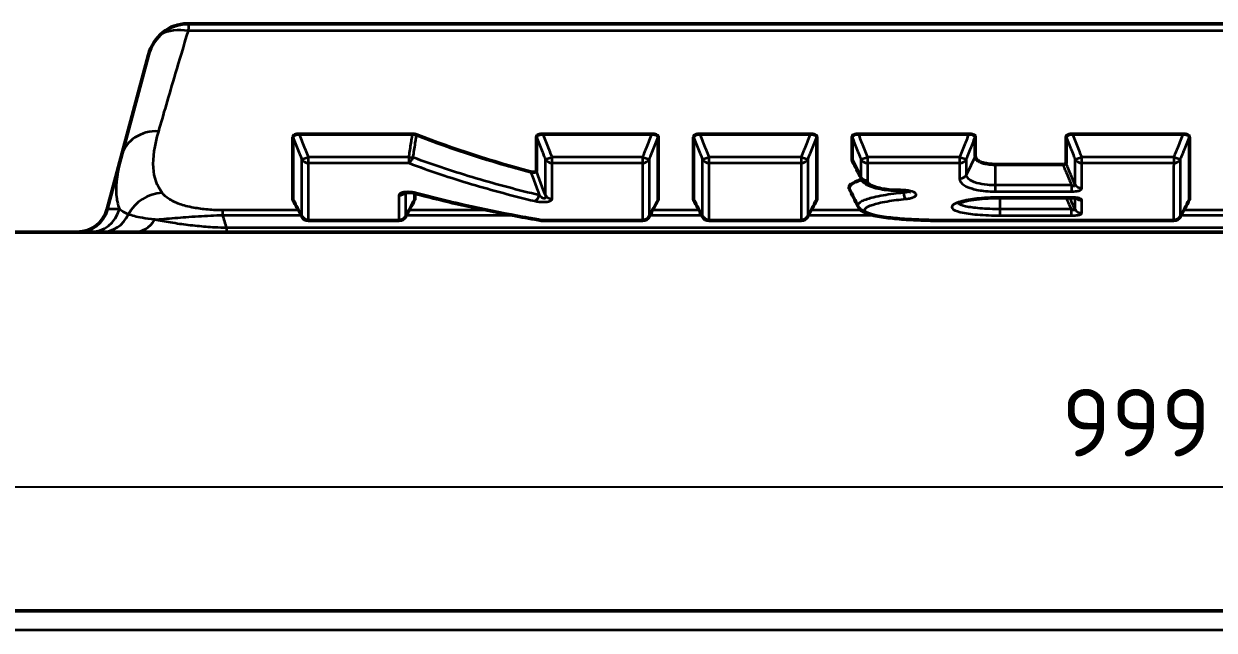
# Model space of a CAD drawing. Header units: millimetres. Extents: x 0 to 2181, y -65 to 1050.
# Drawn here: x 714.8 to 869, y 810.2 to 888.8 of the extents above; entities that cross this region are included whole.
import ezdxf

# ---------------------------------------------------------------- set-up
doc = ezdxf.new("R2010")
doc.units = ezdxf.units.MM
doc.header["$LTSCALE"] = 2.5
for name, color, linetype, lineweight in [('Bemaßung (ISO)', 7, 'Continuous', 25), ('Sichtbar (ISO)', 7, 'Continuous', 50), ('Sichtbar schmal (ISO)', 7, 'Continuous', 35)]:
    doc.layers.add(name, color=color, linetype=linetype, lineweight=lineweight)
doc.styles.add('Notiztext (DIN)', font='isocpeur.ttf')

msp = doc.modelspace()

# ---------------------------------------------------------------- linework, layer by layer
at = {"layer": 'Bemaßung (ISO)'}
msp.add_line((1357.162, 828.688), (358.162, 828.688), dxfattribs=at)
at = {"layer": 'Sichtbar (ISO)'}
for p, q in [((979.368, 888.765), (735.957, 888.765)), ((730.961, 884.738), (725.6, 864.729)), ((750.503, 874.476), (765.112, 874.476)), ((782.048, 874.476), (796.139, 874.476)), ((802.397, 874.476), (816.673, 874.476)), ((822.931, 874.479), (837.208, 874.479)), ((850.663, 874.479), (864.941, 874.479)), ((749.662, 865.958), (749.662, 874.081)), ((781.207, 869.673), (781.207, 874.081)), ((796.98, 874.081), (796.98, 865.958)), ((801.556, 865.958), (801.556, 874.081)), ((817.514, 874.081), (817.514, 865.958)), ((822.09, 871.28), (822.09, 874.084)), ((838.049, 874.084), (838.049, 871.547)), ((849.823, 870.687), (849.823, 874.084)), ((865.781, 874.084), (865.781, 865.958)), ((840.616, 870.54), (849.379, 870.54)), ((765.434, 866.799), (765.434, 865.958)), ((850.503, 866.22), (841.285, 866.22)), ((763.4, 863.27), (751.696, 863.27)), ((794.945, 863.27), (781.988, 863.27)), ((815.48, 863.27), (803.59, 863.27)), ((863.747, 863.27), (833.92, 863.27)), ((357.662, 861.765), (1357.662, 861.765)), ((358.162, 812.661), (1357.162, 812.661))]:
    msp.add_line(p, q, dxfattribs=at)
for centre, radius, start, end in [((721.736, 865.765), 4, 270, 345), ((751.696, 864.27), 1, 208.25019, 270), ((763.4, 864.27), 1, 270, 331.74981), ((794.945, 864.27), 1, 270, 331.74981), ((803.59, 864.27), 1, 208.25019, 270), ((815.48, 864.27), 1, 270, 331.74981), ((863.747, 864.27), 1, 270, 331.74981), ((781.988, 864.27), 1, 260.37558, 270)]:
    msp.add_arc(centre, radius, start, end, dxfattribs=at)
for centre, major_axis, ratio, start_param, end_param in [((735.791, 883.444), (1.383, 5.161), 0.9357712, 0.2456742, 1.5707963), ((2991.071, 1535.198), (-2416.097, 19.031), 0.7503973, 0.388556, 0.3898274), ((-1475.975, 1535.198), (2416.097, 19.031), 0.7503973, 5.893358, 5.8946293), ((-1444.429, 1535.198), (2416.097, 19.031), 0.7503973, 5.893358, 5.8946293), ((3042.965, 1535.198), (-2416.097, 19.031), 0.7503973, 0.388556, 0.3898274), ((-1423.895, 1535.198), (2416.097, 19.031), 0.7503973, 5.893358, 5.8946293), ((-1375.628, 1535.198), (2416.097, 19.031), 0.7503973, 5.893358, 5.8946293)]:
    msp.add_ellipse(centre, major_axis=major_axis, ratio=ratio, start_param=start_param, end_param=end_param, dxfattribs=at)
for points, knots in [([(749.662, 874.081), (749.662, 874.141), (749.686, 874.201), (749.783, 874.301), (749.844, 874.342), (749.996, 874.407), (750.081, 874.432), (750.28, 874.467), (750.39, 874.476), (750.503, 874.476)], [0, 0, 0, 0, 0.0424652, 0.0424652, 0.07630631, 0.07630631, 0.10723055, 0.10723055, 0.14101737, 0.14101737, 0.14101737, 0.14101737]), ([(765.112, 874.476), (765.133, 874.476), (765.154, 874.475), (765.201, 874.474), (765.226, 874.473), (765.303, 874.467), (765.354, 874.461), (765.506, 874.436), (765.598, 874.411), (765.679, 874.379)], [-0.062688463, -0.062688463, -0.062688463, -0.062688463, -0.056284919, -0.056284919, -0.048683409, -0.048683409, -0.032757409, -0.032757409, 0, 0, 0, 0]), ([(781.207, 874.081), (781.207, 874.141), (781.231, 874.201), (781.328, 874.301), (781.389, 874.342), (781.541, 874.407), (781.627, 874.432), (781.825, 874.467), (781.936, 874.476), (782.048, 874.476)], [0, 0, 0, 0, 0.04246391, 0.04246391, 0.07630496, 0.07630496, 0.10722979, 0.10722979, 0.14101735, 0.14101735, 0.14101735, 0.14101735]), ([(796.139, 874.476), (796.252, 874.476), (796.364, 874.467), (796.564, 874.431), (796.649, 874.406), (796.795, 874.343), (796.853, 874.305), (796.924, 874.235), (796.945, 874.206), (796.973, 874.145), (796.98, 874.113), (796.98, 874.081)], [0, 0, 0, 0, 0.03402974, 0.03402974, 0.06489151, 0.06489151, 0.09648324, 0.09648324, 0.11798013, 0.11798013, 0.14053792, 0.14053792, 0.14053792, 0.14053792]), ([(801.556, 874.081), (801.556, 874.141), (801.58, 874.201), (801.677, 874.301), (801.738, 874.342), (801.89, 874.407), (801.975, 874.432), (802.174, 874.467), (802.284, 874.476), (802.397, 874.476)], [0, 0, 0, 0, 0.0424652, 0.0424652, 0.07630631, 0.07630631, 0.10723055, 0.10723055, 0.14101737, 0.14101737, 0.14101737, 0.14101737]), ([(816.673, 874.476), (816.787, 874.476), (816.899, 874.467), (817.098, 874.431), (817.183, 874.406), (817.33, 874.343), (817.388, 874.305), (817.458, 874.235), (817.479, 874.206), (817.508, 874.145), (817.514, 874.113), (817.514, 874.081)], [0, 0, 0, 0, 0.03402974, 0.03402974, 0.06489151, 0.06489151, 0.09648324, 0.09648324, 0.11798013, 0.11798013, 0.14053792, 0.14053792, 0.14053792, 0.14053792]), ([(822.09, 874.084), (822.09, 874.144), (822.114, 874.204), (822.211, 874.305), (822.272, 874.345), (822.424, 874.411), (822.509, 874.435), (822.708, 874.471), (822.819, 874.479), (822.931, 874.479)], [0, 0, 0, 0, 0.04246676, 0.04246676, 0.0763077, 0.0763077, 0.10723132, 0.10723132, 0.1410158, 0.1410158, 0.1410158, 0.1410158]), ([(837.208, 874.479), (837.321, 874.479), (837.433, 874.47), (837.632, 874.434), (837.718, 874.41), (837.864, 874.346), (837.922, 874.308), (837.993, 874.239), (838.013, 874.209), (838.042, 874.148), (838.049, 874.116), (838.049, 874.084)], [0, 0, 0, 0, 0.03402628, 0.03402628, 0.06488662, 0.06488662, 0.09647508, 0.09647508, 0.11797708, 0.11797708, 0.1405361, 0.1405361, 0.1405361, 0.1405361]), ([(849.823, 874.084), (849.823, 874.144), (849.847, 874.204), (849.944, 874.305), (850.005, 874.345), (850.157, 874.411), (850.242, 874.435), (850.441, 874.471), (850.551, 874.479), (850.663, 874.479)], [0, 0, 0, 0, 0.04246676, 0.04246676, 0.0763077, 0.0763077, 0.10723132, 0.10723132, 0.1410158, 0.1410158, 0.1410158, 0.1410158]), ([(864.941, 874.479), (865.054, 874.479), (865.166, 874.47), (865.365, 874.434), (865.45, 874.41), (865.597, 874.346), (865.655, 874.308), (865.725, 874.239), (865.746, 874.209), (865.775, 874.148), (865.781, 874.116), (865.781, 874.084)], [0, 0, 0, 0, 0.03402667, 0.03402667, 0.06488599, 0.06488599, 0.09647676, 0.09647676, 0.11797576, 0.11797576, 0.14053611, 0.14053611, 0.14053611, 0.14053611]), ([(822.158, 870.998), (822.154, 871.006), (822.15, 871.014), (822.109, 871.107), (822.09, 871.193), (822.09, 871.28)], [1.629279285, 1.629279285, 1.629279285, 1.629279285, 1.636575235, 1.636575235, 1.713273482, 1.713273482, 1.713273482, 1.713273482]), ([(838.049, 871.547), (838.049, 871.408), (838.116, 871.272), (838.348, 871.054), (838.481, 870.968), (838.648, 870.89)], [0.55325232, 0.55325232, 0.55325232, 0.55325232, 0.67189981, 0.67189981, 0.75799649, 0.75799649, 0.75799649, 0.75799649]), ([(780.566, 869.548), (780.601, 869.542), (780.637, 869.537), (780.726, 869.527), (780.782, 869.524), (780.884, 869.525), (780.928, 869.528), (781.008, 869.539), (781.043, 869.546), (781.108, 869.566), (781.135, 869.579), (781.173, 869.605), (781.186, 869.617), (781.203, 869.644), (781.207, 869.658), (781.207, 869.673)], [0.01476808, 0.01476808, 0.01476808, 0.01476808, 0.02821998, 0.02821998, 0.04835489, 0.04835489, 0.06437095, 0.06437095, 0.07975898, 0.07975898, 0.09786259, 0.09786259, 0.11355612, 0.11355612, 0.13067575, 0.13067575, 0.13067575, 0.13067575]), ([(838.648, 870.89), (838.677, 870.877), (838.707, 870.864), (838.909, 870.78), (839.111, 870.718), (839.556, 870.621), (839.795, 870.586), (840.155, 870.555), (840.264, 870.549), (840.452, 870.542), (840.53, 870.541), (840.61, 870.54), (840.613, 870.54), (840.616, 870.54)], [0.75799649, 0.75799649, 0.75799649, 0.75799649, 0.77281925, 0.77281925, 0.8552507, 0.8552507, 0.93376504, 0.93376504, 0.96711924, 0.96711924, 0.99047662, 0.99047662, 0.99127906, 0.99127906, 0.99127906, 0.99127906]), ([(849.379, 870.54), (849.441, 870.54), (849.503, 870.544), (849.612, 870.559), (849.658, 870.569), (849.735, 870.594), (849.765, 870.608), (849.81, 870.643), (849.821, 870.663), (849.823, 870.684)], [0, 0, 0, 0, 0.018692821, 0.018692821, 0.035479522, 0.035479522, 0.051765709, 0.051765709, 0.070564419, 0.070564419, 0.070564419, 0.070564419]), ([(821.736, 867.372), (821.667, 867.511), (821.696, 867.655), (821.998, 868.012), (822.365, 868.217), (822.867, 868.408), (823.017, 868.465), (823.18, 868.521), (823.357, 868.576)], [-0.45539687, -0.45539687, -0.45539687, -0.45539687, -0.26876111, -0.26876111, 0, 0, 0, 0.08023668, 0.08023668, 0.08023668, 0.08023668]), ([(828.35, 867.175), (827.95, 867.175), (827.55, 867.189), (826.766, 867.246), (826.382, 867.289), (825.646, 867.407), (825.295, 867.482), (824.637, 867.675), (824.332, 867.79), (823.903, 868.037), (823.763, 868.132), (823.496, 868.379), (823.366, 868.532), (823.268, 868.733)], [0, 0, 0, 0, 0.11293908, 0.11293908, 0.22587817, 0.22587817, 0.33881725, 0.33881725, 0.45175633, 0.45175633, 0.50822587, 0.50822587, 0.56469541, 0.56469541, 0.56469541, 0.56469541]), ([(765.42, 866.803), (765.311, 866.832), (765.187, 866.859), (764.929, 866.897), (764.798, 866.91), (764.584, 866.919), (764.501, 866.918), (764.369, 866.912), (764.317, 866.907), (764.231, 866.897), (764.196, 866.891), (764.14, 866.88), (764.118, 866.874), (764.086, 866.865), (764.076, 866.861), (764.073, 866.86), (764.072, 866.859), (764.072, 866.859)], [0, 0, 0, 0, 0.058286, 0.058286, 0.11040459, 0.11040459, 0.14323275, 0.14323275, 0.16711461, 0.16711461, 0.18735142, 0.18735142, 0.20647112, 0.20647112, 0.22589373, 0.22589373, 0.22983547, 0.22983547, 0.22983547, 0.22983547]), ([(781.821, 863.284), (780.731, 863.469), (779.64, 863.663), (777.456, 864.069), (776.364, 864.282), (774.178, 864.727), (773.084, 864.96), (770.896, 865.447), (769.801, 865.702), (767.611, 866.234), (766.516, 866.512), (765.42, 866.803)], [0, 0, 0, 0, 0.4389625, 0.4389625, 0.8779251, 0.8779251, 1.3168876, 1.3168876, 1.7558502, 1.7558502, 2.1948127, 2.1948127, 2.1948127, 2.1948127]), ([(829.67, 866.974), (829.67, 866.974), (829.67, 866.974), (829.667, 866.976), (829.654, 866.983), (829.606, 867.003), (829.566, 867.018), (829.453, 867.053), (829.375, 867.072), (829.181, 867.112), (829.061, 867.13), (828.792, 867.16), (828.64, 867.17), (828.441, 867.175), (828.396, 867.175), (828.35, 867.175)], [0.34577853, 0.34577853, 0.34577853, 0.34577853, 0.34880414, 0.34880414, 0.37571098, 0.37571098, 0.40935821, 0.40935821, 0.45137481, 0.45137481, 0.50097057, 0.50097057, 0.55547611, 0.55547611, 0.57157309, 0.57157309, 0.57157309, 0.57157309]), ([(833.92, 863.27), (833.058, 863.27), (832.197, 863.283), (830.496, 863.337), (829.655, 863.378), (828.027, 863.494), (827.238, 863.568), (825.763, 863.763), (825.078, 863.88), (824.186, 864.126), (823.913, 864.216), (823.517, 864.413), (823.386, 864.489), (823.118, 864.706), (822.972, 864.85), (822.861, 865.076)], [0, 0, 0, 0, 0.2553738, 0.2553738, 0.5107476, 0.5107476, 0.7661214, 0.7661214, 1.0214951, 1.0214951, 1.149182, 1.149182, 1.2130255, 1.2130255, 1.2768689, 1.2768689, 1.2768689, 1.2768689]), ([(841.285, 866.22), (840.75, 866.22), (840.215, 866.206), (839.169, 866.147), (838.658, 866.103), (837.698, 865.986), (837.248, 865.912), (836.517, 865.75), (836.223, 865.662), (835.909, 865.536), (835.829, 865.489), (835.811, 865.477), (835.81, 865.476), (835.81, 865.476)], [0, 0, 0, 0, 0.16600919, 0.16600919, 0.33201837, 0.33201837, 0.49802756, 0.49802756, 0.64713584, 0.64713584, 0.74142011, 0.74142011, 0.75246428, 0.75246428, 0.75246428, 0.75246428]), ([(851.251, 866.136), (851.251, 866.136), (851.251, 866.137), (851.245, 866.139), (851.234, 866.143), (851.199, 866.153), (851.173, 866.159), (851.105, 866.174), (851.06, 866.181), (850.949, 866.197), (850.881, 866.204), (850.721, 866.216), (850.627, 866.219), (850.522, 866.22), (850.513, 866.22), (850.503, 866.22)], [0.08210226, 0.08210226, 0.08210226, 0.08210226, 0.08765934, 0.08765934, 0.10449321, 0.10449321, 0.12415156, 0.12415156, 0.1477678, 0.1477678, 0.17639414, 0.17639414, 0.21115063, 0.21115063, 0.21455155, 0.21455155, 0.21455155, 0.21455155])]:
    msp.add_open_spline(points, degree=3, knots=knots, dxfattribs=at)
for points in [[(765.679, 874.379), (770.452, 872.49), (775.416, 870.906), (780.453, 869.573)], [(823.268, 868.733), (822.898, 869.488), (822.528, 870.243), (822.158, 870.998)], [(849.823, 870.684), (849.823, 870.685), (849.823, 870.686), (849.823, 870.687)], [(780.453, 869.573), (780.49, 869.564), (780.528, 869.555), (780.566, 869.548)], [(822.861, 865.076), (822.486, 865.842), (822.111, 866.607), (821.736, 867.372)], [(749.667, 865.938), (749.663, 865.945), (749.662, 865.952), (749.662, 865.958)], [(765.434, 865.958), (765.434, 865.952), (765.433, 865.945), (765.429, 865.938)], [(796.98, 865.958), (796.98, 865.952), (796.978, 865.945), (796.975, 865.938)], [(801.561, 865.938), (801.557, 865.945), (801.556, 865.952), (801.556, 865.958)], [(817.514, 865.958), (817.514, 865.952), (817.513, 865.945), (817.509, 865.938)], [(865.781, 865.958), (865.781, 865.952), (865.78, 865.945), (865.776, 865.938)]]:
    msp.add_open_spline(points, degree=3, dxfattribs=at)
at = {"layer": 'Sichtbar schmal (ISO)'}
for p, q in [((736.122, 887.834), (736.216, 888.765)), ((979.203, 887.834), (736.122, 887.834)), ((764.658, 871.483), (751.695, 871.483)), ((751.695, 870.722), (751.695, 871.483)), ((764.658, 871.483), (764.658, 870.722)), ((794.947, 871.483), (783.241, 871.483)), ((783.241, 870.722), (783.241, 871.483)), ((794.947, 871.483), (794.947, 870.722)), ((815.481, 871.483), (803.589, 871.483)), ((803.589, 870.722), (803.589, 871.483)), ((815.481, 871.483), (815.481, 870.722)), ((822.09, 871.28), (823.219, 868.954)), ((836.015, 871.486), (824.123, 871.486)), ((824.123, 870.725), (824.123, 871.486)), ((836.015, 871.486), (836.015, 870.725)), ((838.049, 871.547), (836.92, 869.223)), ((863.748, 871.486), (851.856, 871.486)), ((851.856, 870.725), (851.856, 871.486)), ((863.748, 871.486), (863.748, 870.725)), ((751.695, 870.722), (764.658, 870.722)), ((783.241, 870.722), (794.947, 870.722)), ((803.589, 870.722), (815.481, 870.722)), ((824.123, 870.725), (836.015, 870.725)), ((840.616, 870.54), (840.616, 867.024)), ((851.856, 870.725), (863.748, 870.725)), ((823.22, 868.954), (823.22, 868.954)), ((828.35, 867.175), (828.35, 867.224)), ((828.732, 866.86), (828.688, 867.165)), ((850.517, 867.826), (840.616, 867.826)), ((840.616, 867.024), (850.517, 867.024)), ((850.517, 867.826), (850.517, 867.024)), ((841.285, 863.917), (841.285, 866.26)), ((850.503, 866.26), (841.285, 866.26)), ((850.503, 866.22), (850.503, 866.26)), ((727.182, 864.729), (725.6, 864.729)), ((750.388, 864.593), (740.589, 864.593)), ((740.589, 863.969), (740.589, 864.593)), ((740.589, 863.969), (750.723, 863.969)), ((764.373, 863.969), (778, 863.969)), ((774.835, 864.593), (764.708, 864.593)), ((795.918, 863.969), (802.617, 863.969)), ((802.282, 864.593), (796.254, 864.593)), ((816.453, 863.969), (824.776, 863.969)), ((823.257, 864.593), (816.788, 864.593)), ((850.453, 864.743), (841.285, 864.743)), ((841.285, 863.917), (850.453, 863.917)), ((850.453, 864.743), (850.453, 863.917)), ((864.72, 863.969), (871.419, 863.969)), ((871.083, 864.593), (865.055, 864.593)), ((974.235, 862.301), (741.09, 862.301)), ((741.09, 861.765), (741.09, 862.301)), ((751.696, 863.27), (751.696, 863.288)), ((763.4, 863.288), (751.696, 863.288)), ((763.4, 863.288), (763.4, 863.27)), ((781.988, 863.27), (781.988, 863.288)), ((794.945, 863.288), (781.988, 863.288)), ((794.945, 863.288), (794.945, 863.27)), ((803.59, 863.27), (803.59, 863.288)), ((815.48, 863.288), (803.59, 863.288)), ((815.48, 863.288), (815.48, 863.27)), ((863.747, 863.288), (833.92, 863.288)), ((833.92, 863.27), (833.92, 863.288)), ((863.747, 863.288), (863.747, 863.27)), ((1357.162, 810.161), (358.162, 810.161))]:
    msp.add_line(p, q, dxfattribs=at)
for centre, major_axis, ratio, start_param, end_param in [((736.122, 884.681), (4.83, -1.294), 0.6173323, 1.7347257, 2.5378192), ((732.279, 870.339), (-4.83, 1.294), 0.8897743, 4.9464341, 6.2831853), ((751.695, 871.635), (-0.928, -0.372), 0.1411099, 0.1765685, 1.5143897), ((751.695, 871.635), (-1, -0.001), 0.9124179, 0.4388523, 1.56972), ((764.658, 871.635), (-0.989, 0.15), 0.1500647, 1.5935871, 2.2132631), ((764.658, 871.635), (-0.346, -0.938), 0.6110944, 0.5433783, 1.5738304), ((783.241, 871.635), (-0.928, -0.372), 0.1411099, 0.1765685, 1.5143897), ((783.241, 871.635), (-1, -0.001), 0.9124179, 0.4388523, 1.56972), ((794.947, 871.635), (0.928, -0.372), 0.1411099, 4.7687956, 6.1066168), ((794.947, 871.635), (-1, 0.001), 0.9124179, 1.5718726, 2.7027404), ((803.589, 871.635), (-0.928, -0.372), 0.1411099, 0.1765685, 1.5143897), ((803.589, 871.635), (-1, -0.001), 0.9124179, 0.4388523, 1.56972), ((815.481, 871.635), (0.928, -0.372), 0.1411099, 4.7687956, 6.1066168), ((815.481, 871.635), (-1, 0.001), 0.9124179, 1.5718726, 2.7027404), ((824.123, 871.638), (-0.928, -0.372), 0.1411109, 0.1766098, 1.5143921), ((824.123, 871.638), (-1, -0.001), 0.912377, 0.4388567, 1.5697193), ((836.015, 871.638), (0.928, -0.372), 0.1411109, 4.7687932, 6.1065755), ((836.015, 871.638), (-1, 0.001), 0.912377, 1.5718734, 2.7027359), ((851.856, 871.638), (-0.928, -0.372), 0.1411109, 0.1766098, 1.5143921), ((851.856, 871.638), (-1, -0.001), 0.912377, 0.4388567, 1.5697193), ((863.748, 871.638), (0.928, -0.372), 0.1411109, 4.7687932, 6.1065755), ((863.748, 871.638), (-1, 0.001), 0.912377, 1.5718734, 2.7027359), ((732.733, 861.951), (4.014, 2.981), 0.9663281, 0.9482637, 2.03833), ((763.398, 867.479), (1, 0), 0.9579314, 4.7124459, 5.6198287), ((765.677, 867.77), (-0.257, -0.967), 0.6381774, 0, 0.3942228), ((783.243, 867.031), (-1, 0), 0.9618629, 0.4363975, 1.5708524), ((829.035, 867.027), (0.096, -0.995), 0.3208142, 4.8492307, 5.9903578), ((851.858, 868.395), (-1, 0), 0.9493178, 0.4362903, 1.5705124), ((780.965, 866.761), (-0.232, -0.973), 0.6442695, 0.3543775, 1.5002658), ((851.859, 866.849), (-1, 0), 0.9634075, 0.7931349, 1.5708988), ((723.368, 865.765), (0, -4), 0.98712, 0, 1.3089969), ((724.847, 865.765), (0, -4), 0.9673104, 0, 1.1331902), ((751.696, 864.27), (1, -0.001), 0.9822514, 3.5804957, 4.7132274), ((751.696, 864.27), (-0.881, -0.473), 0.6116387, 6.1822643, 6.2831853), ((763.4, 864.27), (1, 0.001), 0.9822514, 4.7115506, 5.8442822), ((763.4, 864.27), (0.881, -0.473), 0.6116387, 0, 0.100921), ((794.945, 864.27), (1, 0.001), 0.9822514, 4.7115506, 5.8442822), ((794.945, 864.27), (0.881, -0.473), 0.6116387, 0, 0.100921), ((803.59, 864.27), (1, -0.001), 0.9822514, 3.5804957, 4.7132274), ((803.59, 864.27), (-0.881, -0.473), 0.6116387, 6.1822643, 6.2831853), ((815.48, 864.27), (1, 0.001), 0.9822514, 4.7115506, 5.8442822), ((815.48, 864.27), (0.881, -0.473), 0.6116387, 0, 0.100921), ((851.858, 865.183), (-1, 0.001), 0.9762196, 0.4377016, 1.57135), ((863.747, 864.27), (1, 0.001), 0.9822514, 4.7115506, 5.8442822), ((863.747, 864.27), (0.881, -0.473), 0.6116387, 0, 0.100921), ((729.075, 865.765), (0, -4), 0.8471969, 0, 0.9309691), ((781.988, 864.27), (-0.167, -0.986), 0.6587287, 0, 0.2519582)]:
    msp.add_ellipse(centre, major_axis=major_axis, ratio=ratio, start_param=start_param, end_param=end_param, dxfattribs=at)
for points, knots in [([(732.279, 874.819), (732.88, 876.915), (733.602, 879.402), (734.975, 884.025), (735.525, 885.861), (736.122, 887.834)], [-3.053582, -3.053582, -3.053582, -3.053582, -1.526791, -1.526791, -0.6472371, -0.6472371, -0.6472371, -0.6472371]), ([(732.733, 866.84), (732.048, 867.732), (731.664, 868.807), (731.515, 871.431), (731.752, 872.982), (732.279, 874.819)], [-2.6764536, -2.6764536, -2.6764536, -2.6764536, -1.3382268, -1.3382268, 0, 0, 0, 0]), ([(751.695, 871.483), (751.658, 871.574), (751.622, 871.666), (751.477, 872.027), (751.37, 872.297), (751.262, 872.567), (751.146, 872.858), (751.03, 873.15), (750.798, 873.733), (750.682, 874.024), (750.566, 874.316), (750.545, 874.369), (750.524, 874.422), (750.503, 874.476)], [-0.30805596, -0.30805596, -0.30805596, -0.30805596, -0.27823391, -0.27823391, -0.19012569, -0.19012569, -0.19012569, -0.09506285, -0.09506285, 0, 0, 0, 0.01738537, 0.01738537, 0.01738537, 0.01738537]), ([(765.112, 874.476), (765.11, 874.462), (765.108, 874.449), (765.106, 874.435), (765.068, 874.186), (765.03, 873.937), (764.992, 873.688)], [-0.004127283, -0.004127283, -0.004127283, -0.004127283, 0, 0, 0, 0.076461895, 0.076461895, 0.076461895, 0.076461895]), ([(783.241, 871.483), (783.203, 871.576), (783.166, 871.669), (783.02, 872.034), (782.912, 872.306), (782.803, 872.578), (782.688, 872.867), (782.572, 873.157), (782.342, 873.736), (782.227, 874.026), (782.112, 874.316), (782.09, 874.369), (782.069, 874.422), (782.048, 874.476)], [-0.30805596, -0.30805596, -0.30805596, -0.30805596, -0.27766061, -0.27766061, -0.1889791, -0.1889791, -0.1889791, -0.09448955, -0.09448955, 0, 0, 0, 0.01738537, 0.01738537, 0.01738537, 0.01738537]), ([(796.139, 874.476), (796.118, 874.422), (796.097, 874.369), (796.076, 874.316), (795.96, 874.024), (795.844, 873.733), (795.612, 873.15), (795.496, 872.859), (795.38, 872.567), (795.272, 872.297), (795.164, 872.027), (795.02, 871.666), (794.983, 871.574), (794.947, 871.483)], [-0.01738537, -0.01738537, -0.01738537, -0.01738537, 0, 0, 0, 0.09505067, 0.09505067, 0.19010133, 0.19010133, 0.19010133, 0.27822173, 0.27822173, 0.30805596, 0.30805596, 0.30805596, 0.30805596]), ([(803.589, 871.483), (803.552, 871.574), (803.516, 871.666), (803.371, 872.027), (803.264, 872.297), (803.156, 872.567), (803.04, 872.858), (802.924, 873.15), (802.692, 873.733), (802.576, 874.024), (802.46, 874.316), (802.439, 874.369), (802.418, 874.422), (802.397, 874.476)], [-0.30805596, -0.30805596, -0.30805596, -0.30805596, -0.27823391, -0.27823391, -0.19012569, -0.19012569, -0.19012569, -0.09506285, -0.09506285, 0, 0, 0, 0.01738537, 0.01738537, 0.01738537, 0.01738537]), ([(816.673, 874.476), (816.652, 874.422), (816.631, 874.369), (816.61, 874.316), (816.494, 874.024), (816.378, 873.733), (816.147, 873.15), (816.03, 872.859), (815.914, 872.567), (815.806, 872.297), (815.699, 872.027), (815.554, 871.666), (815.518, 871.574), (815.481, 871.483)], [-0.3837275, -0.3837275, -0.3837275, -0.3837275, -0.36634213, -0.36634213, -0.36634213, -0.27129146, -0.27129146, -0.17624079, -0.17624079, -0.17624079, -0.0881204, -0.0881204, -0.05828616, -0.05828616, -0.05828616, -0.05828616]), ([(824.123, 871.486), (824.083, 871.588), (824.042, 871.69), (823.889, 872.073), (823.776, 872.354), (823.664, 872.635), (823.553, 872.915), (823.441, 873.196), (823.217, 873.758), (823.106, 874.038), (822.994, 874.319), (822.973, 874.372), (822.952, 874.426), (822.931, 874.479)], [-0.30806946, -0.30806946, -0.30806946, -0.30806946, -0.27472666, -0.27472666, -0.18310506, -0.18310506, -0.18310506, -0.09155253, -0.09155253, 0, 0, 0, 0.01739708, 0.01739708, 0.01739708, 0.01739708]), ([(837.208, 874.479), (837.187, 874.426), (837.166, 874.372), (837.144, 874.319), (837.034, 874.041), (836.923, 873.762), (836.702, 873.206), (836.591, 872.928), (836.48, 872.65), (836.367, 872.366), (836.254, 872.083), (836.099, 871.695), (836.057, 871.591), (836.015, 871.486)], [-0.38374535, -0.38374535, -0.38374535, -0.38374535, -0.36634826, -0.36634826, -0.36634826, -0.27559981, -0.27559981, -0.18485135, -0.18485135, -0.18485135, -0.09242568, -0.09242568, -0.0582788, -0.0582788, -0.0582788, -0.0582788]), ([(851.856, 871.486), (851.818, 871.582), (851.779, 871.678), (851.631, 872.049), (851.521, 872.324), (851.411, 872.599), (851.297, 872.886), (851.183, 873.172), (850.955, 873.746), (850.841, 874.032), (850.727, 874.319), (850.706, 874.372), (850.685, 874.426), (850.663, 874.479)], [-0.30806946, -0.30806946, -0.30806946, -0.30806946, -0.27667567, -0.27667567, -0.18700308, -0.18700308, -0.18700308, -0.09350154, -0.09350154, 0, 0, 0, 0.01739708, 0.01739708, 0.01739708, 0.01739708]), ([(864.941, 874.479), (864.919, 874.426), (864.898, 874.372), (864.877, 874.319), (864.761, 874.028), (864.645, 873.736), (864.414, 873.153), (864.297, 872.862), (864.181, 872.57), (864.073, 872.3), (863.966, 872.03), (863.821, 871.669), (863.785, 871.577), (863.748, 871.486)], [-0.01739708, -0.01739708, -0.01739708, -0.01739708, 0, 0, 0, 0.09505506, 0.09505506, 0.19011011, 0.19011011, 0.19011011, 0.27822919, 0.27822919, 0.30806946, 0.30806946, 0.30806946, 0.30806946]), ([(749.662, 874.081), (749.777, 873.789), (749.893, 873.497), (750.125, 872.914), (750.241, 872.622), (750.357, 872.331), (750.465, 872.061), (750.573, 871.79), (750.717, 871.429), (750.754, 871.337), (750.79, 871.246)], [0, 0, 0, 0, 0.09506285, 0.09506285, 0.19012569, 0.19012569, 0.19012569, 0.27823391, 0.27823391, 0.30805596, 0.30805596, 0.30805596, 0.30805596]), ([(764.992, 873.688), (764.986, 873.643), (764.979, 873.599), (764.927, 873.261), (764.883, 872.967), (764.838, 872.673), (764.795, 872.385), (764.751, 872.098), (764.691, 871.701), (764.674, 871.592), (764.658, 871.483)], [0.0764619, 0.0764619, 0.0764619, 0.0764619, 0.09014602, 0.09014602, 0.18029205, 0.18029205, 0.18029205, 0.26857838, 0.26857838, 0.30206195, 0.30206195, 0.30206195, 0.30206195]), ([(765.232, 871.426), (765.249, 871.535), (765.265, 871.644), (765.325, 872.041), (765.369, 872.329), (765.412, 872.616), (765.457, 872.91), (765.501, 873.204), (765.561, 873.598), (765.576, 873.699), (765.591, 873.8)], [-0.30206195, -0.30206195, -0.30206195, -0.30206195, -0.26857838, -0.26857838, -0.18029205, -0.18029205, -0.18029205, -0.09014602, -0.09014602, -0.05923698, -0.05923698, -0.05923698, -0.05923698]), ([(781.207, 874.081), (781.322, 873.791), (781.437, 873.501), (781.668, 872.921), (781.783, 872.631), (781.899, 872.341), (782.007, 872.069), (782.116, 871.797), (782.261, 871.432), (782.299, 871.339), (782.336, 871.246)], [0, 0, 0, 0, 0.09448955, 0.09448955, 0.1889791, 0.1889791, 0.1889791, 0.27766061, 0.27766061, 0.30805596, 0.30805596, 0.30805596, 0.30805596]), ([(795.851, 871.246), (795.888, 871.337), (795.924, 871.429), (796.069, 871.79), (796.177, 872.061), (796.284, 872.331), (796.401, 872.623), (796.517, 872.914), (796.749, 873.497), (796.864, 873.789), (796.98, 874.081)], [-0.30805596, -0.30805596, -0.30805596, -0.30805596, -0.27822173, -0.27822173, -0.19010133, -0.19010133, -0.19010133, -0.09505067, -0.09505067, 0, 0, 0, 0]), ([(801.556, 874.081), (801.671, 873.789), (801.787, 873.497), (802.019, 872.914), (802.135, 872.622), (802.251, 872.331), (802.359, 872.061), (802.467, 871.79), (802.611, 871.429), (802.648, 871.337), (802.684, 871.246)], [0, 0, 0, 0, 0.09506285, 0.09506285, 0.19012569, 0.19012569, 0.19012569, 0.27823391, 0.27823391, 0.30805596, 0.30805596, 0.30805596, 0.30805596]), ([(816.386, 871.246), (816.422, 871.337), (816.459, 871.429), (816.603, 871.79), (816.711, 872.061), (816.819, 872.331), (816.935, 872.623), (817.051, 872.914), (817.283, 873.497), (817.399, 873.789), (817.514, 874.081)], [0.05828616, 0.05828616, 0.05828616, 0.05828616, 0.0881204, 0.0881204, 0.17624079, 0.17624079, 0.17624079, 0.27129146, 0.27129146, 0.36634213, 0.36634213, 0.36634213, 0.36634213]), ([(822.09, 874.084), (822.201, 873.803), (822.313, 873.522), (822.536, 872.96), (822.648, 872.68), (822.76, 872.399), (822.872, 872.118), (822.984, 871.837), (823.137, 871.453), (823.178, 871.351), (823.219, 871.249)], [0, 0, 0, 0, 0.09155253, 0.09155253, 0.18310506, 0.18310506, 0.18310506, 0.27472666, 0.27472666, 0.30806946, 0.30806946, 0.30806946, 0.30806946]), ([(836.92, 871.249), (836.962, 871.354), (837.004, 871.458), (837.159, 871.846), (837.272, 872.13), (837.385, 872.413), (837.496, 872.692), (837.606, 872.97), (837.828, 873.527), (837.938, 873.806), (838.049, 874.084)], [0.0582788, 0.0582788, 0.0582788, 0.0582788, 0.09242568, 0.09242568, 0.18485135, 0.18485135, 0.18485135, 0.27559981, 0.27559981, 0.36634826, 0.36634826, 0.36634826, 0.36634826]), ([(849.823, 874.084), (849.936, 873.797), (850.05, 873.51), (850.278, 872.936), (850.392, 872.65), (850.507, 872.363), (850.616, 872.088), (850.726, 871.813), (850.874, 871.441), (850.913, 871.345), (850.951, 871.249)], [0, 0, 0, 0, 0.09350154, 0.09350154, 0.18700308, 0.18700308, 0.18700308, 0.27667567, 0.27667567, 0.30806946, 0.30806946, 0.30806946, 0.30806946]), ([(864.653, 871.249), (864.689, 871.34), (864.726, 871.432), (864.87, 871.794), (864.978, 872.064), (865.086, 872.334), (865.202, 872.626), (865.318, 872.917), (865.55, 873.501), (865.666, 873.792), (865.781, 874.084)], [-0.30806946, -0.30806946, -0.30806946, -0.30806946, -0.27822919, -0.27822919, -0.19011011, -0.19011011, -0.19011011, -0.09505506, -0.09505506, 0, 0, 0, 0]), ([(727.45, 871.633), (726.923, 869.666), (726.694, 868.031), (726.834, 865.948), (726.966, 865.309), (727.182, 864.729)], [0, 0, 0, 0, 1.3382268, 1.3382268, 2.0276892, 2.0276892, 2.0276892, 2.0276892]), ([(750.79, 871.246), (750.791, 869.67), (750.791, 868.355), (750.791, 865.843), (750.791, 864.746), (750.791, 863.853)], [-2.5736913, -2.5736913, -2.5736913, -2.5736913, -1.423065, -1.423065, 0, 0, 0, 0]), ([(781.574, 866.544), (778.852, 867.193), (776.127, 867.913), (770.677, 869.528), (767.953, 870.422), (765.232, 871.426)], [-2.192152, -2.192152, -2.192152, -2.192152, -1.096076, -1.096076, 0, 0, 0, 0]), ([(782.336, 871.246), (782.336, 870.311), (782.337, 869.469), (782.337, 867.937), (782.337, 867.249), (782.337, 866.624)], [-1.3649993, -1.3649993, -1.3649993, -1.3649993, -0.6824997, -0.6824997, 0, 0, 0, 0]), ([(795.851, 863.853), (795.851, 864.661), (795.85, 865.636), (795.85, 868.047), (795.85, 869.483), (795.851, 871.246)], [-2.5736913, -2.5736913, -2.5736913, -2.5736913, -1.2868457, -1.2868457, 0, 0, 0, 0]), ([(802.684, 871.246), (802.685, 869.67), (802.685, 868.355), (802.685, 865.843), (802.685, 864.746), (802.685, 863.853)], [-2.5736913, -2.5736913, -2.5736913, -2.5736913, -1.4230649, -1.4230649, 0, 0, 0, 0]), ([(816.385, 863.853), (816.385, 864.661), (816.385, 865.636), (816.385, 868.047), (816.385, 869.483), (816.386, 871.246)], [-2.5736913, -2.5736913, -2.5736913, -2.5736913, -1.2868457, -1.2868457, 0, 0, 0, 0]), ([(823.219, 871.249), (823.219, 870.832), (823.219, 870.433), (823.219, 869.669), (823.219, 869.304), (823.219, 868.954)], [-0.60935852, -0.60935852, -0.60935852, -0.60935852, -0.30467926, -0.30467926, 0, 0, 0, 0]), ([(836.919, 869.223), (836.919, 869.535), (836.92, 869.859), (836.92, 870.534), (836.92, 870.884), (836.92, 871.249)], [-0.53229063, -0.53229063, -0.53229063, -0.53229063, -0.26614622, -0.26614622, 0, 0, 0, 0]), ([(850.951, 871.249), (850.952, 870.632), (850.952, 870.055), (850.952, 868.973), (850.952, 868.467), (850.952, 867.994)], [-0.90091563, -0.90091563, -0.90091563, -0.90091563, -0.45045781, -0.45045781, 0, 0, 0, 0]), ([(864.652, 863.853), (864.652, 864.661), (864.652, 865.636), (864.652, 868.049), (864.652, 869.485), (864.653, 871.249)], [-2.5744577, -2.5744577, -2.5744577, -2.5744577, -1.2872288, -1.2872288, 0, 0, 0, 0]), ([(751.696, 863.288), (751.697, 864.183), (751.698, 865.284), (751.697, 867.809), (751.697, 869.132), (751.695, 870.722)], [0, 0, 0, 0, 1.423065, 1.423065, 2.5736913, 2.5736913, 2.5736913, 2.5736913]), ([(764.658, 870.722), (767.371, 869.708), (770.089, 868.805), (775.527, 867.176), (778.247, 866.451), (780.965, 865.797)], [0, 0, 0, 0, 1.096076, 1.096076, 2.192152, 2.192152, 2.192152, 2.192152]), ([(782.337, 866.624), (782.312, 866.692), (782.286, 866.759), (782.147, 867.133), (782.032, 867.44), (781.918, 867.748), (781.799, 868.067), (781.681, 868.387), (781.445, 869.026), (781.327, 869.346), (781.209, 869.667), (781.209, 869.669), (781.208, 869.671), (781.207, 869.673)], [-0.36927923, -0.36927923, -0.36927923, -0.36927923, -0.34469567, -0.34469567, -0.23266444, -0.23266444, -0.23266444, -0.11633222, -0.11633222, 0, 0, 0, 0.00071738, 0.00071738, 0.00071738, 0.00071738]), ([(783.243, 866.069), (783.243, 866.697), (783.243, 867.389), (783.242, 868.93), (783.242, 869.779), (783.241, 870.722)], [0, 0, 0, 0, 0.6824997, 0.6824997, 1.3649993, 1.3649993, 1.3649993, 1.3649993]), ([(794.947, 870.722), (794.944, 868.944), (794.944, 867.499), (794.944, 865.075), (794.945, 864.097), (794.945, 863.288)], [0, 0, 0, 0, 1.2868457, 1.2868457, 2.5736913, 2.5736913, 2.5736913, 2.5736913]), ([(803.59, 863.288), (803.591, 864.183), (803.592, 865.284), (803.591, 867.809), (803.591, 869.132), (803.589, 870.722)], [0, 0, 0, 0, 1.4230649, 1.4230649, 2.5736913, 2.5736913, 2.5736913, 2.5736913]), ([(815.481, 870.722), (815.479, 868.944), (815.478, 867.499), (815.478, 865.075), (815.479, 864.097), (815.48, 863.288)], [0, 0, 0, 0, 1.2868457, 1.2868457, 2.5736913, 2.5736913, 2.5736913, 2.5736913]), ([(824.125, 868.411), (824.125, 868.412), (824.125, 868.412), (824.125, 868.413), (824.125, 868.764), (824.125, 869.132), (824.124, 869.902), (824.124, 870.304), (824.123, 870.725)], [-0.00041656, -0.00041656, -0.00041656, -0.00041656, 0, 0, 0, 0.30467926, 0.30467926, 0.60935852, 0.60935852, 0.60935852, 0.60935852]), ([(836.015, 870.725), (836.015, 870.357), (836.015, 870.004), (836.014, 869.324), (836.014, 868.998), (836.014, 868.684)], [0, 0, 0, 0, 0.26614622, 0.26614622, 0.53192958, 0.53192958, 0.53192958, 0.53192958]), ([(849.614, 869.979), (849.651, 869.89), (849.689, 869.8), (849.842, 869.434), (849.958, 869.157), (850.074, 868.88), (850.19, 868.605), (850.305, 868.33), (850.453, 867.978), (850.485, 867.902), (850.517, 867.826)], [0.0614515, 0.0614515, 0.0614515, 0.0614515, 0.09088957, 0.09088957, 0.18177914, 0.18177914, 0.18177914, 0.27224651, 0.27224651, 0.29731639, 0.29731639, 0.29731639, 0.29731639]), ([(850.952, 867.994), (850.926, 868.056), (850.9, 868.117), (850.758, 868.454), (850.643, 868.73), (850.527, 869.005), (850.411, 869.281), (850.295, 869.558), (850.063, 870.111), (849.948, 870.388), (849.832, 870.665), (849.829, 870.672), (849.826, 870.679), (849.823, 870.687)], [-0.29258228, -0.29258228, -0.29258228, -0.29258228, -0.27224651, -0.27224651, -0.18177914, -0.18177914, -0.18177914, -0.09088957, -0.09088957, 0, 0, 0, 0.00241951, 0.00241951, 0.00241951, 0.00241951]), ([(851.858, 867.446), (851.858, 867.922), (851.858, 868.431), (851.857, 869.521), (851.857, 870.103), (851.856, 870.725)], [0, 0, 0, 0, 0.45045781, 0.45045781, 0.90091563, 0.90091563, 0.90091563, 0.90091563]), ([(863.748, 870.725), (863.746, 868.946), (863.745, 867.5), (863.745, 865.076), (863.746, 864.098), (863.747, 863.288)], [0, 0, 0, 0, 1.2872288, 1.2872288, 2.5744577, 2.5744577, 2.5744577, 2.5744577]), ([(780.482, 869.494), (780.59, 869.2), (780.698, 868.906), (780.924, 868.293), (781.043, 867.973), (781.161, 867.654), (781.275, 867.346), (781.389, 867.039), (781.527, 866.669), (781.551, 866.607), (781.574, 866.544)], [0.00959039, 0.00959039, 0.00959039, 0.00959039, 0.11633222, 0.11633222, 0.23266444, 0.23266444, 0.23266444, 0.34469567, 0.34469567, 0.36757178, 0.36757178, 0.36757178, 0.36757178]), ([(824.125, 868.411), (824.124, 868.411), (824.122, 868.411), (824.107, 868.411), (824.094, 868.412), (824.066, 868.413), (824.052, 868.414), (824.008, 868.418), (823.978, 868.421), (823.891, 868.436), (823.834, 868.451), (823.656, 868.513), (823.544, 868.578), (823.352, 868.743), (823.275, 868.843), (823.22, 868.954)], [-0.11357899, -0.11357899, -0.11357899, -0.11357899, -0.11305304, -0.11305304, -0.10915227, -0.10915227, -0.10472094, -0.10472094, -0.09585937, -0.09585937, -0.07812836, -0.07812836, -0.03906426, -0.03906426, 0, 0, 0, 0]), ([(828.35, 867.224), (827.861, 867.224), (827.373, 867.246), (826.203, 867.36), (825.548, 867.481), (824.868, 867.716), (824.71, 867.784), (824.285, 868.02), (824.121, 868.212), (824.125, 868.41), (824.125, 868.41), (824.125, 868.411), (824.125, 868.411)], [0, 0, 0, 0, 0.14658815, 0.14658815, 0.3673427, 0.3673427, 0.44526723, 0.44526723, 0.61689052, 0.61689052, 0.61689052, 0.61725581, 0.61725581, 0.61725581, 0.61725581]), ([(836.014, 868.684), (836.008, 868.449), (836.124, 868.22), (836.631, 867.772), (837.064, 867.559), (838.124, 867.249), (838.722, 867.141), (839.771, 867.043), (840.194, 867.024), (840.616, 867.024)], [0.00039726, 0.00039726, 0.00039726, 0.00039726, 0.19967292, 0.19967292, 0.43047514, 0.43047514, 0.6330693, 0.6330693, 0.75969065, 0.75969065, 0.75969065, 0.75969065]), ([(836.014, 868.684), (836.015, 868.684), (836.017, 868.684), (836.136, 868.684), (836.251, 868.704), (836.483, 868.784), (836.595, 868.848), (836.787, 869.013), (836.864, 869.112), (836.919, 869.223)], [-0.11367691, -0.11367691, -0.11367691, -0.11367691, -0.1131506, -0.1131506, -0.07812837, -0.07812837, -0.03906421, -0.03906421, 0, 0, 0, 0]), ([(840.616, 867.826), (840.282, 867.826), (839.949, 867.841), (839.116, 867.92), (838.638, 868.007), (837.779, 868.262), (837.423, 868.441), (837.006, 868.823), (836.911, 869.02), (836.92, 869.223)], [-0.75969065, -0.75969065, -0.75969065, -0.75969065, -0.6330693, -0.6330693, -0.43047514, -0.43047514, -0.19967292, -0.19967292, 0, 0, 0, 0]), ([(740.589, 864.593), (740.272, 864.593), (739.957, 864.601), (739.32, 864.628), (739.002, 864.649), (737.981, 864.737), (737.376, 864.822), (736.082, 865.059), (735.477, 865.223), (734.399, 865.603), (733.952, 865.824), (733.225, 866.304), (732.946, 866.562), (732.733, 866.84)], [-1.6679819, -1.6679819, -1.6679819, -1.6679819, -1.5729979, -1.5729979, -1.4670829, -1.4670829, -1.2090407, -1.2090407, -0.8339909, -0.8339909, -0.4169955, -0.4169955, 0, 0, 0, 0]), ([(765.677, 866.815), (765.581, 866.84), (765.479, 866.864), (765.196, 866.918), (765.005, 866.943), (764.542, 866.972), (764.259, 866.963), (763.812, 866.884), (763.651, 866.822), (763.441, 866.681), (763.398, 866.6), (763.398, 866.521)], [0, 0, 0, 0, 0.03857142, 0.03857142, 0.10028569, 0.10028569, 0.18051424, 0.18051424, 0.25518024, 0.25518024, 0.33705953, 0.33705953, 0.33705953, 0.33705953]), ([(764.305, 863.853), (764.305, 864.283), (764.305, 864.76), (764.305, 865.781), (764.305, 866.316), (764.305, 866.906)], [-1.3685333, -1.3685333, -1.3685333, -1.3685333, -0.6842667, -0.6842667, -0.0589503, -0.0589503, -0.0589503, -0.0589503]), ([(781.988, 863.288), (779.275, 863.751), (776.558, 864.269), (771.12, 865.436), (768.399, 866.085), (765.677, 866.815)], [0, 0, 0, 0, 1.0974064, 1.0974064, 2.1948127, 2.1948127, 2.1948127, 2.1948127]), ([(782.337, 866.624), (782.375, 866.496), (782.397, 866.375), (782.381, 866.189), (782.346, 866.121), (782.205, 866.077), (782.097, 866.111), (781.9, 866.233), (781.812, 866.304), (781.675, 866.435), (781.624, 866.488), (781.574, 866.544)], [-0.3371313, -0.3371313, -0.3371313, -0.3371313, -0.2551204, -0.2551204, -0.18055028, -0.18055028, -0.10030571, -0.10030571, -0.03857912, -0.03857912, 0, 0, 0, 0]), ([(828.732, 866.86), (828.301, 866.818), (827.877, 866.771), (826.545, 866.599), (825.666, 866.451), (824.289, 866.119), (823.747, 865.949), (822.995, 865.566), (822.788, 865.352), (822.841, 865.122), (822.85, 865.099), (822.861, 865.076)], [-2.14073871, -2.14073871, -2.14073871, -2.14073871, -2.01293799, -2.01293799, -1.73083553, -1.73083553, -1.5108119, -1.5108119, -1.30030832, -1.30030832, -1.27686892, -1.27686892, -1.27686892, -1.27686892]), ([(829.035, 866.065), (829.16, 866.077), (829.282, 866.093), (829.58, 866.141), (829.746, 866.18), (830.07, 866.283), (830.21, 866.352), (830.408, 866.526), (830.426, 866.634), (830.25, 866.87), (829.998, 866.994), (829.283, 867.172), (828.817, 867.224), (828.35, 867.224)], [0.00000002, 0.00000002, 0.00000002, 0.00000002, 0.03995489, 0.03995489, 0.10388271, 0.10388271, 0.18698887, 0.18698887, 0.29502688, 0.29502688, 0.43143302, 0.43143302, 0.57157309, 0.57157309, 0.57157309, 0.57157309]), ([(829.432, 867.057), (829.384, 867.016), (829.307, 866.979), (829.128, 866.923), (829.035, 866.902), (828.869, 866.875), (828.802, 866.867), (828.732, 866.86)], [-0.18511389, -0.18511389, -0.18511389, -0.18511389, -0.10388271, -0.10388271, -0.03995489, -0.03995489, 0, 0, 0, 0]), ([(850.952, 867.994), (850.981, 867.896), (850.98, 867.815), (850.912, 867.735), (850.864, 867.72), (850.753, 867.729), (850.697, 867.745), (850.598, 867.785), (850.558, 867.804), (850.517, 867.826)], [-0.21353107, -0.21353107, -0.21353107, -0.21353107, -0.1321338, -0.1321338, -0.07340766, -0.07340766, -0.02823372, -0.02823372, 0, 0, 0, 0]), ([(850.517, 867.024), (850.611, 867.024), (850.705, 867.027), (850.946, 867.041), (851.09, 867.056), (851.389, 867.11), (851.535, 867.152), (851.788, 867.274), (851.858, 867.36), (851.858, 867.446)], [0, 0, 0, 0, 0.02823372, 0.02823372, 0.07340766, 0.07340766, 0.1321338, 0.1321338, 0.21353107, 0.21353107, 0.21353107, 0.21353107]), ([(750.791, 863.853), (750.757, 863.916), (750.723, 863.979), (750.579, 864.247), (750.469, 864.453), (750.358, 864.659), (750.242, 864.875), (750.126, 865.092), (749.894, 865.525), (749.778, 865.742), (749.662, 865.958)], [-0.30205087, -0.30205087, -0.30205087, -0.30205087, -0.27504664, -0.27504664, -0.18647722, -0.18647722, -0.18647722, -0.09323861, -0.09323861, 0, 0, 0, 0]), ([(763.398, 866.521), (763.398, 865.86), (763.398, 865.268), (763.399, 864.197), (763.399, 863.718), (763.4, 863.288)], [0, 0, 0, 0, 0.6842667, 0.6842667, 1.3685333, 1.3685333, 1.3685333, 1.3685333]), ([(765.434, 865.958), (765.319, 865.743), (765.204, 865.528), (764.973, 865.097), (764.857, 864.882), (764.742, 864.666), (764.631, 864.459), (764.52, 864.252), (764.374, 863.981), (764.34, 863.917), (764.305, 863.853)], [0, 0, 0, 0, 0.09268185, 0.09268185, 0.18536369, 0.18536369, 0.18536369, 0.27448988, 0.27448988, 0.30205087, 0.30205087, 0.30205087, 0.30205087]), ([(780.965, 865.797), (781.061, 865.774), (781.163, 865.753), (781.445, 865.706), (781.636, 865.683), (782.1, 865.658), (782.383, 865.666), (782.829, 865.735), (782.99, 865.79), (783.2, 865.918), (783.243, 865.994), (783.243, 866.069)], [0, 0, 0, 0, 0.03857912, 0.03857912, 0.10030571, 0.10030571, 0.18055028, 0.18055028, 0.2551204, 0.2551204, 0.3371313, 0.3371313, 0.3371313, 0.3371313]), ([(796.98, 865.958), (796.864, 865.742), (796.748, 865.525), (796.516, 865.092), (796.399, 864.875), (796.283, 864.659), (796.173, 864.453), (796.062, 864.247), (795.918, 863.979), (795.884, 863.916), (795.851, 863.853)], [0, 0, 0, 0, 0.09323858, 0.09323858, 0.18647716, 0.18647716, 0.18647716, 0.27504662, 0.27504662, 0.30205087, 0.30205087, 0.30205087, 0.30205087]), ([(802.685, 863.853), (802.651, 863.916), (802.617, 863.979), (802.473, 864.247), (802.363, 864.453), (802.252, 864.659), (802.136, 864.875), (802.02, 865.092), (801.788, 865.525), (801.672, 865.742), (801.556, 865.958)], [-0.30205087, -0.30205087, -0.30205087, -0.30205087, -0.27504664, -0.27504664, -0.18647722, -0.18647722, -0.18647722, -0.09323861, -0.09323861, 0, 0, 0, 0]), ([(817.514, 865.958), (817.398, 865.742), (817.282, 865.525), (817.05, 865.092), (816.934, 864.875), (816.818, 864.659), (816.707, 864.453), (816.597, 864.247), (816.453, 863.979), (816.419, 863.916), (816.385, 863.853)], [0, 0, 0, 0, 0.09323858, 0.09323858, 0.18647716, 0.18647716, 0.18647716, 0.27504662, 0.27504662, 0.30205087, 0.30205087, 0.30205087, 0.30205087]), ([(833.92, 863.288), (832.201, 863.288), (830.478, 863.339), (827.669, 863.542), (826.525, 863.665), (825.104, 863.932), (824.68, 864.036), (824.005, 864.285), (823.775, 864.436), (823.704, 864.758), (823.872, 864.926), (824.506, 865.242), (824.976, 865.389), (826.203, 865.684), (827.006, 865.821), (828.239, 865.981), (828.633, 866.025), (829.035, 866.065)], [0, 0, 0, 0, 0.5154274, 0.5154274, 0.8992338, 0.8992338, 1.0917619, 1.0917619, 1.3003083, 1.3003083, 1.5108119, 1.5108119, 1.7308355, 1.7308355, 2.012938, 2.012938, 2.1407387, 2.1407387, 2.1407387, 2.1407387]), ([(841.285, 866.26), (840.768, 866.26), (840.251, 866.247), (838.929, 866.177), (838.135, 866.1), (836.635, 865.86), (835.944, 865.686), (835.084, 865.282), (834.916, 865.055), (835.194, 864.661), (835.577, 864.493), (836.708, 864.211), (837.484, 864.105), (839.257, 863.953), (840.273, 863.917), (841.285, 863.917)], [0, 0, 0, 0, 0.1551967, 0.1551967, 0.4035114, 0.4035114, 0.6767285, 0.6767285, 0.9400834, 0.9400834, 1.1796798, 1.1796798, 1.4487604, 1.4487604, 1.7525346, 1.7525346, 1.7525346, 1.7525346]), ([(841.285, 864.743), (840.384, 864.743), (839.48, 864.775), (837.94, 864.898), (837.285, 864.983), (836.362, 865.195), (836.064, 865.316), (835.937, 865.479), (835.924, 865.507), (835.919, 865.535)], [-1.75253461, -1.75253461, -1.75253461, -1.75253461, -1.44876036, -1.44876036, -1.17967979, -1.17967979, -0.94008338, -0.94008338, -0.89168433, -0.89168433, -0.89168433, -0.89168433]), ([(849.803, 866.22), (849.896, 866.01), (849.988, 865.8), (850.08, 865.59), (850.192, 865.336), (850.305, 865.081), (850.429, 864.798), (850.441, 864.771), (850.453, 864.743)], [0.10892825, 0.10892825, 0.10892825, 0.10892825, 0.17838322, 0.17838322, 0.17838322, 0.26271221, 0.26271221, 0.27186091, 0.27186091, 0.27186091, 0.27186091]), ([(850.952, 864.77), (850.925, 864.832), (850.897, 864.895), (850.758, 865.212), (850.645, 865.466), (850.533, 865.721), (850.46, 865.887), (850.387, 866.054), (850.314, 866.22)], [-0.28330599, -0.28330599, -0.28330599, -0.28330599, -0.26271221, -0.26271221, -0.17838322, -0.17838322, -0.17838322, -0.12332536, -0.12332536, -0.12332536, -0.12332536]), ([(851.859, 865.886), (851.859, 865.937), (851.824, 865.99), (851.633, 866.116), (851.41, 866.182), (850.94, 866.247), (850.721, 866.26), (850.503, 866.26)], [0, 0, 0, 0, 0.05740589, 0.05740589, 0.14925532, 0.14925532, 0.21455155, 0.21455155, 0.21455155, 0.21455155]), ([(850.952, 866.196), (850.952, 865.976), (850.952, 865.765), (850.952, 865.284), (850.952, 865.02), (850.952, 864.77)], [-0.59645756, -0.59645756, -0.59645756, -0.59645756, -0.34458264, -0.34458264, 0, 0, 0, 0]), ([(851.858, 864.207), (851.858, 864.458), (851.858, 864.722), (851.858, 865.281), (851.859, 865.575), (851.859, 865.886)], [0, 0, 0, 0, 0.34458264, 0.34458264, 0.68916528, 0.68916528, 0.68916528, 0.68916528]), ([(865.781, 865.958), (865.665, 865.742), (865.549, 865.525), (865.317, 865.092), (865.201, 864.875), (865.085, 864.659), (864.974, 864.453), (864.864, 864.247), (864.72, 863.979), (864.686, 863.916), (864.652, 863.853)], [0, 0, 0, 0, 0.09323873, 0.09323873, 0.18647745, 0.18647745, 0.18647745, 0.27504676, 0.27504676, 0.30205087, 0.30205087, 0.30205087, 0.30205087]), ([(728.352, 864.07), (728.111, 864.17), (727.892, 864.275), (727.501, 864.495), (727.329, 864.61), (727.182, 864.729)], [0, 0, 0, 0, 0.35498076, 0.35498076, 0.70996152, 0.70996152, 0.70996152, 0.70996152]), ([(731.793, 863.376), (731.182, 863.443), (730.645, 863.518), (729.401, 863.737), (728.803, 863.894), (728.352, 864.07)], [0, 0, 0, 0, 0.4174312, 0.4174312, 1.1007004, 1.1007004, 1.1007004, 1.1007004]), ([(731.793, 863.376), (732.519, 863.438), (733.368, 863.514), (735.267, 863.672), (736.245, 863.749), (737.928, 863.854), (738.454, 863.883), (739.519, 863.933), (740.05, 863.953), (740.589, 863.969)], [0.88754225, 0.88754225, 0.88754225, 0.88754225, 1.20904069, 1.20904069, 1.46708292, 1.46708292, 1.57299794, 1.57299794, 1.66798189, 1.66798189, 1.66798189, 1.66798189]), ([(850.952, 864.77), (850.975, 864.7), (850.968, 864.646), (850.893, 864.6), (850.837, 864.598), (850.712, 864.626), (850.65, 864.648), (850.541, 864.697), (850.498, 864.719), (850.453, 864.743)], [-0.21852821, -0.21852821, -0.21852821, -0.21852821, -0.14124829, -0.14124829, -0.07847127, -0.07847127, -0.03018126, -0.03018126, 0, 0, 0, 0]), ([(850.453, 863.917), (850.554, 863.917), (850.655, 863.919), (850.912, 863.929), (851.065, 863.941), (851.385, 863.98), (851.541, 864.011), (851.79, 864.095), (851.858, 864.151), (851.858, 864.207)], [0, 0, 0, 0, 0.03018126, 0.03018126, 0.07847127, 0.07847127, 0.14124829, 0.14124829, 0.21852821, 0.21852821, 0.21852821, 0.21852821]), ([(741.09, 862.301), (740.586, 862.314), (740.079, 862.335), (738.789, 862.408), (738.024, 862.47), (736.478, 862.621), (735.712, 862.714), (734.174, 862.929), (733.426, 863.053), (732.414, 863.245), (732.095, 863.311), (731.793, 863.376)], [-1.5409905, -1.5409905, -1.5409905, -1.5409905, -1.340957, -1.340957, -1.0209035, -1.0209035, -0.6516689, -0.6516689, -0.2172349, -0.2172349, 0, 0, 0, 0])]:
    msp.add_open_spline(points, degree=3, knots=knots, dxfattribs=at)
for points in [[(765.591, 873.8), (765.62, 873.993), (765.65, 874.186), (765.679, 874.379)], [(849.379, 870.54), (849.457, 870.353), (849.535, 870.166), (849.614, 869.979)], [(780.453, 869.573), (780.463, 869.547), (780.473, 869.52), (780.482, 869.494)], [(823.22, 868.954), (823.216, 868.88), (823.233, 868.806), (823.269, 868.733)], [(823.219, 868.954), (823.219, 868.954), (823.22, 868.954), (823.22, 868.954)], [(836.92, 869.223), (836.92, 869.223), (836.919, 869.223), (836.919, 869.223)], [(741.09, 862.301), (740.911, 862.856), (740.744, 863.412), (740.589, 863.969)]]:
    msp.add_open_spline(points, degree=3, dxfattribs=at)

# ---------------------------------------------------------------- texts
at = {"layer": 'Bemaßung (ISO)', "insert": (849.238, 832.688), "char_height": 8.75, "attachment_point": 7, "style": 'Notiztext (DIN)'}
msp.add_mtext('999', dxfattribs=at)

doc.saveas('drawing.dxf')
